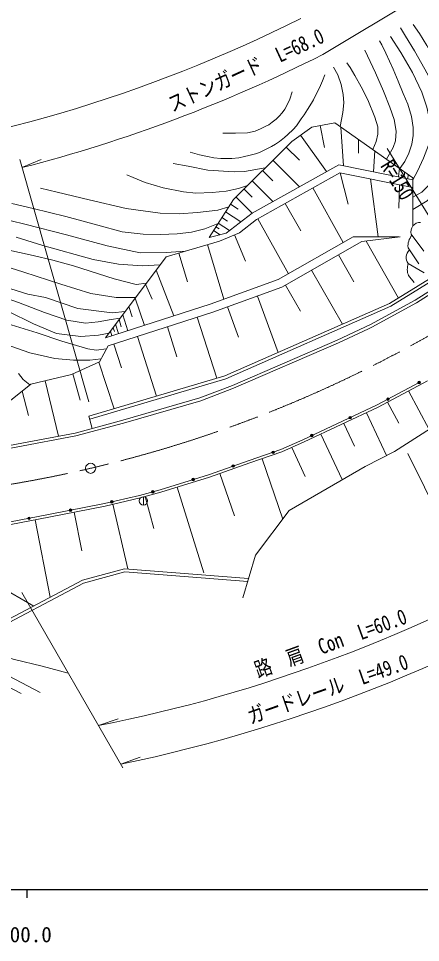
# Model space of a CAD drawing. Units: millimetres at full size, sheet at 1:1000; details may follow other scales. Extents: x 40000 to 680000, y 20000 to 380000.
# Drawn here: x 367014 to 414631, y 198715 to 308147 of the extents above; entities that cross this region are included whole.
import ezdxf
from ezdxf.enums import TextEntityAlignment as Align

# ---------------------------------------------------------------- set-up
doc = ezdxf.new("R2010")
doc.units = ezdxf.units.MM
doc.header["$LTSCALE"] = 1000
doc.linetypes.add('CHAIN', pattern=[18.5, 12, -1.5, 3.5, -1.5])
for name, color, linetype, lineweight in [('M-BGD', 7, 'Continuous', 13), ('M-BMK', 2, 'CHAIN', 13), ('M-BMK-SRVR', 3, 'Continuous', 13), ('M-STR-HTXT', 7, 'Continuous', 13), ('M-TTL-BAND', 7, 'Continuous', 25)]:
    doc.layers.add(name, color=color, linetype=linetype, lineweight=lineweight)
doc.styles.add('ＭＳ ゴシック', font='')
doc.styles.get('ＭＳ ゴシック').set_extended_font_data('MS Gothic')

msp = doc.modelspace()

# ---------------------------------------------------------------- hatches: boundary and pattern name
at = {"layer": 'M-BGD'}
for points in [[(414312, 265015, -1), (414606, 265072, -0.41421), (414487, 264896, -0.41421)], [(410647, 263000, -0.41421), (410708, 263203, -0.41421), (410911, 263142, -1)], [(406151, 260815, -0.41421), (406223, 261015, -0.41421), (406423, 260943, -0.41421), (406351, 260743, -0.41421)], [(401623, 258694, -0.41421), (401695, 258894, -0.41421), (401895, 258821, -1)], [(397032, 256725, -1), (397316, 256822, -0.41421), (397222, 256632, -0.41421)], [(392306, 255094, -0.41421), (392398, 255285, -0.41421), (392589, 255193, -0.41421), (392497, 255002, -0.41421)], [(387565, 253507, -0.41421), (387663, 253695, -0.41421), (387851, 253597, -1)], [(382781, 252055, -0.41421), (382886, 252240, -0.41421), (383070, 252134, -1)], [(377924, 250872, -1), (378216, 250939, -1)], [(373023, 249880, -1), (373318, 249938, -0.41421), (373200, 249762, -0.41421)], [(368116, 248924, -0.41421), (368235, 249099, -0.41421), (368410, 248980, -0.41421), (368291, 248805, -0.41421)]]:
    msp.add_hatch(color=256, dxfattribs=at).paths.add_polyline_path(points)

# ---------------------------------------------------------------- linework, layer by layer
for p, q in [((402745, 295458), (403241, 292859)), ((405202, 295295), (405524, 290706)), ((400418, 294324), (403480, 290007)), ((407276, 293834), (407292, 292177)), ((398711, 292919), (400280, 291352)), ((409222, 292463), (409080, 289989)), ((397144, 291351), (400281, 288216)), ((410913, 291271), (410747, 290470)), ((395921, 290127), (397145, 288905)), ((412141, 290406), (412011, 289397)), ((394699, 288904), (397146, 286459)), ((405096, 289875), (406050, 286163)), ((408722, 289143), (409614, 282279)), ((412753, 289975), (412720, 289598)), ((413162, 289687), (413141, 289169)), ((393746, 287950), (394700, 286997)), ((401868, 288073), (405483, 281617)), ((412154, 288450), (412073, 285692)), ((392793, 286996), (394701, 285089)), ((392135, 286143), (393042, 285553)), ((398614, 286250), (400436, 282996)), ((391109, 284565), (391780, 284129)), ((391545, 285236), (393359, 284056)), ((390400, 283475), (390795, 283217)), ((390672, 283894), (392015, 283021)), ((395360, 284428), (399005, 277920)), ((390127, 283056), (390918, 282541)), ((392585, 282531), (393896, 279416)), ((415023, 280571), (413516, 282602)), ((389417, 281371), (391345, 274894)), ((408182, 281787), (412007, 275037)), ((386013, 280358), (387026, 276954)), ((404927, 280148), (406750, 276954)), ((414433, 279103), (413148, 281004)), ((415060, 278008), (413175, 279114)), ((383315, 278332), (385404, 272920)), ((401733, 278326), (405378, 271938)), ((413863, 276864), (413207, 277691)), ((382071, 276670), (382850, 274896)), ((398646, 276564), (400408, 273477)), ((380826, 275007), (381928, 271804)), ((395340, 275275), (397757, 268590)), ((380098, 274035), (380494, 272807)), ((391772, 273985), (393062, 270416)), ((378945, 272494), (379183, 271632)), ((379371, 273063), (379961, 271172)), ((388180, 272761), (390500, 265535)), ((378220, 271526), (378378, 271086)), ((378519, 271926), (378867, 270821)), ((384644, 271626), (385779, 268089)), ((377920, 271125), (378080, 270569)), ((381107, 270490), (383378, 263417)), ((378308, 269592), (379207, 266793)), ((376533, 267458), (378349, 261922)), ((373458, 266061), (374333, 262958)), ((370183, 265249), (371745, 258678)), ((367445, 264010), (368188, 261114)), ((413205, 264031), (415642, 259483)), ((410737, 262708), (412059, 260240)), ((375358, 261033), (375744, 259593)), ((408232, 261459), (410607, 256387)), ((405533, 260194), (406797, 257496)), ((402834, 258930), (405363, 253533)), ((399407, 257349), (400959, 253908)), ((395879, 256015), (398315, 248869)), ((390855, 254267), (392616, 249248)), ((385792, 252640), (388959, 242484)), ((378186, 250624), (379964, 242956)), ((381805, 251509), (381805, 250509)), ((382014, 251536), (383047, 247738)), ((373602, 249689), (374507, 245098)), ((369010, 248790), (370782, 239602)), ((363396, 241670), (368821, 238566))]:
    msp.add_line(p, q, dxfattribs=at)
for points in [[(408467, 271400), (408880, 271593), (414166, 274474), (418371, 277153), (436533, 288764), (441835, 292021), (445371, 294045), (448409, 295588), (453550, 298078), (462033, 301940), (465287, 303322), (472038, 305985), (475463, 307102), (476306, 307200), (481399, 311301)], [(413729, 286982), (414777, 287569), (415474, 288247), (416243, 289144), (416869, 290086), (417218, 290913), (417419, 291982), (417553, 293621), (417682, 295437), (417625, 296570), (416999, 298562), (416072, 300411), (415150, 302155), (413912, 304334), (412870, 306036), (412259, 307038)], [(413722, 285523), (415422, 286540), (416662, 287779), (417598, 288937), (418313, 290122), (418863, 291759), (419274, 293739), (419379, 295656), (419099, 297450), (418279, 299779), (416757, 302506), (415389, 304938), (414522, 306357), (413773, 307433)], [(412196, 290367), (412754, 291206), (413260, 292193), (413618, 293259), (413742, 294301), (413742, 295244), (413571, 296535), (413112, 298007), (412590, 299275), (411983, 300725), (411399, 302163), (410512, 304025), (410053, 305043), (409765, 305502)], [(413739, 289048), (414275, 290066), (414986, 291587), (415558, 293154), (415743, 294068), (415813, 295087), (415712, 296172), (415372, 297639), (414784, 299410), (413664, 301733), (412289, 304105), (411075, 306030)], [(410585, 291503), (411372, 292857), (411659, 293643), (411747, 294807), (411522, 296193), (410996, 297632), (410258, 299558), (409296, 301706), (408033, 304394)], [(405130, 295346), (405433, 297007), (405567, 298163), (405480, 299153), (405218, 300326), (404838, 301477), (404338, 302396)], [(408973, 292638), (409386, 293581), (409590, 294435), (409590, 295304), (409222, 296448), (408390, 298527), (407613, 300057), (406837, 301388), (406296, 302354), (405912, 302903)], [(387367, 292307), (388462, 292009), (389394, 291794), (390137, 291652), (390975, 291568), (391703, 291572), (392278, 291583), (393106, 291663), (393790, 291798), (394315, 291918), (395255, 292173), (395721, 292369), (396289, 292620), (396970, 292978), (397451, 293269), (397939, 293589), (398540, 294056), (398912, 294394), (399531, 294992), (399950, 295436), (400496, 296256), (400831, 296747), (401258, 297349), (401713, 298114), (401964, 298507), (402292, 299246), (402543, 299705), (402780, 300204), (403010, 300779), (403283, 301489)], [(391211, 294564), (392698, 294553), (394143, 294592), (395043, 294814), (395675, 295088), (396223, 295349), (396656, 295560), (397060, 295868), (397550, 296221), (397898, 296568), (398245, 296984), (398554, 297413), (398816, 297834), (399136, 298582), (399438, 299476)], [(391609, 282709), (389582, 282217), (392497, 286700), (399374, 293583), (401749, 295268), (404496, 295792), (413740, 289280), (413712, 283562)], [(375358, 261033), (391437, 265813), (410950, 274385), (424010, 282444), (437714, 291540)], [(375449, 260695), (391558, 265484), (411113, 274075), (424199, 282149), (437897, 291241)], [(396243, 290449), (393785, 290016), (392554, 289975), (389458, 290180), (387120, 290651), (385336, 290979)], [(391609, 282709), (394705, 285092), (404939, 290825), (413739, 289048)], [(394145, 288349), (393057, 288022), (391616, 287687), (389944, 287520), (388027, 287456), (386570, 287611), (384165, 288087), (382029, 288717), (380588, 289321), (379842, 289642)], [(393176, 282779), (395202, 284339), (405088, 289876), (413734, 288131)], [(391927, 285823), (390613, 285428), (388232, 285177), (386026, 285015), (383783, 285096), (379778, 285630), (375388, 286674), (371585, 287575), (369633, 288053)], [(393596, 239544), (395084, 244595), (399068, 249865), (408061, 255106), (411543, 256858), (420073, 262320), (426875, 262922), (429999, 265768), (441971, 273302), (443859, 276445), (446008, 278696), (462045, 287385)], [(390647, 283855), (389078, 283229), (387509, 282839), (385818, 282636), (383834, 282555), (381782, 282595), (379286, 282896), (376421, 283653), (372641, 284709), (368751, 285646), (366223, 286223)], [(386768, 280582), (384552, 280419), (381436, 280406), (377504, 281221), (372700, 282524), (367782, 283786), (364488, 284577)], [(377321, 270325), (384493, 279905), (390824, 281789), (393176, 282779)], [(383793, 278970), (381676, 278870), (378857, 279034), (375872, 279608), (369918, 281264), (366735, 282237)], [(377321, 270325), (389708, 274302), (397777, 277219), (406642, 282279), (412110, 282279)], [(377627, 269373), (390031, 273356), (398198, 276308), (407691, 281726), (412234, 282295)], [(382171, 276804), (380950, 276650), (378364, 277313), (373513, 278845), (371065, 279508), (368754, 280080), (363871, 281156)], [(380907, 275115), (380088, 275115), (378578, 275121), (375583, 275585), (372031, 276676), (367637, 278118), (364480, 279093)], [(269126, 259352), (275606, 258229), (281715, 257361), (289393, 256499), (294525, 255944), (299322, 255565), (302925, 255345), (310968, 255005), (316877, 254963), (321898, 254999), (329983, 255091), (341726, 255358), (348808, 255668), (359607, 256386), (373722, 259051), (379366, 260564), (388500, 263206), (392365, 264695), (404767, 270056), (408722, 271905), (413988, 274776), (418183, 277448)], [(379651, 273437), (378104, 273298), (374049, 273787), (370227, 275091), (368107, 275510), (364705, 276582)], [(379073, 272665), (377996, 272487), (376471, 272210), (374956, 272062), (372739, 272413), (370113, 273310), (367016, 274503), (363975, 275584)], [(192600, 273329), (229255, 260585), (232685, 258656), (239002, 255911), (244529, 254153), (245985, 255855), (258429, 252788), (271051, 250109), (281234, 248531), (288143, 247710), (298468, 246809), (303983, 246469), (310999, 246222), (316944, 246174), (326153, 246063), (342193, 245907), (355113, 238307), (363177, 235186), (374720, 241288), (379619, 242622), (394168, 241486)], [(377748, 270896), (376479, 270627), (374387, 270487), (371501, 270842), (368783, 271971), (365734, 273486)], [(269062, 259007), (275552, 257883), (281671, 257014), (289355, 256151), (294492, 255596), (299298, 255216), (302907, 254996), (310960, 254655), (316877, 254613), (321902, 254649), (329989, 254741), (341738, 255008), (348828, 255319), (359652, 256039), (373800, 258709), (379460, 260226), (388612, 262874), (392498, 264371), (404911, 269737), (408467, 271400)], [(377442, 269030), (376201, 268866), (375228, 269008), (372141, 269933), (369219, 270916), (365650, 272020)], [(365425, 257485), (364819, 260953), (366081, 262906), (368476, 264843), (373306, 265992), (376617, 267496), (377627, 269373)], [(376807, 267850), (375479, 267668), (373531, 267668), (371324, 267866), (368357, 268550), (365435, 269584)], [(368378, 264765), (367562, 265375), (367008, 266113)], [(363050, 247772), (366123, 248234), (370610, 249099), (377262, 250410), (381426, 251376), (383866, 252040), (389620, 253834), (394431, 255521), (398215, 256812), (400832, 257992), (409617, 262108), (415449, 265233)], [(363334, 248118), (366072, 248529), (370553, 249394), (377199, 250703), (381353, 251667), (383782, 252328), (389526, 254119), (394333, 255805), (398105, 257091), (400707, 258265), (409482, 262376), (414459, 265043)], [(342290, 246256), (355266, 238623), (363155, 235570), (374590, 241616), (379586, 242976), (394270, 241830)], [(337240, 244241), (341284, 242002), (347374, 239108), (353489, 236105), (358983, 233488), (363609, 231436), (369571, 228329)], [(340299, 244407), (341039, 243552), (343087, 242245), (346113, 240621), (349115, 238980), (353066, 237105), (356095, 235861), (359689, 234580), (363749, 232978), (366523, 232239), (369802, 231459), (372894, 230614)], [(335555, 243233), (338003, 242405), (341218, 241149), (346009, 238575), (349654, 236759), (353103, 235078), (355871, 233737), (359345, 232032), (363327, 230245), (367331, 228202)]]:
    msp.add_lwpolyline(points, dxfattribs=at)
for centre, radius in [((414459, 265043), 150), ((410779, 263071), 150), ((406287, 260879), 150), ((401759, 258758), 150), ((397174, 256774), 150), ((392447, 255144), 150), ((387708, 253552), 150), ((382926, 252095), 150), ((378070, 250906), 150), ((381805, 251009), 500), ((373171, 249909), 150), ((368263, 248952), 150)]:
    msp.add_circle(centre, radius, dxfattribs=at)
for centre, radius, start, end in [((414592, 282882), 1112, 88.00202, 194.57321), ((415231, 281167), 2089, 141.05878, 184.48921), ((414172, 279834), 1230, 133.09115, 215.82889), ((415194, 278448), 2126, 161.74203, 200.84781)]:
    msp.add_arc(centre, radius, start, end, dxfattribs=at)
at = {"layer": 'M-BMK'}
msp.add_arc((341387, 400934), 150000, 270.44776, 302.48669, dxfattribs=at)
at = {"layer": 'M-BMK-SRVR'}
msp.add_circle((375562, 254879), 600, dxfattribs=at)
at = {"layer": 'M-STR-HTXT'}
for p, q in [((403046, 303863), (420311, 314249)), ((421952, 274406), (410698, 292760)), ((375364, 262753), (367157, 291438)), ((367428, 290489), (369687, 291453)), ((413118, 256634), (423989, 234662)), ((367417, 240180), (379373, 219390)), ((376493, 224398), (378805, 225224)), ((379124, 219824), (381426, 220675))]:
    msp.add_line(p, q, dxfattribs=at)
for centre, radius, start, end in [((323219, 462561), 172659, 276.27155, 296.57743), ((323310, 462110), 177200, 284.41695, 296.7421), ((341480, 400753), 179797, 281.22935, 299.97604), ((341388, 400931), 184997, 281.76981, 302.48682)]:
    msp.add_arc(centre, radius, start, end, dxfattribs=at)
at = {"layer": 'M-TTL-BAND'}
for p, q in [((40000, 205000), (579000, 205000)), ((368000, 205000), (368000, 204000))]:
    msp.add_line(p, q, dxfattribs=at)

# ---------------------------------------------------------------- texts
at = {"layer": 'M-STR-HTXT', "style": 'ＭＳ ゴシック', "width": 0.8}
for s, rotation, p in [('ストンガード\u3000L=68.0', 24.739, (394561, 300715)), ('路\u3000肩\u3000Con\u3000L=60.0', 20.15, (404477, 232790)), ('ガードレール\u3000L=49.0', 19.374, (404119, 227360))]:
    msp.add_text(s, height=1833, rotation=rotation, dxfattribs=at).set_placement(p, align=Align.BOTTOM_CENTER)
msp.add_text('R=150', height=1833, rotation=301.516, dxfattribs=at).set_placement((411378, 291651), align=Align.TOP_LEFT)
at = {"layer": 'M-TTL-BAND', "style": 'ＭＳ ゴシック'}
msp.add_text('300.0', height=1833, dxfattribs=at).set_placement((367844, 198195), align=Align.BOTTOM_CENTER)

doc.saveas('drawing.dxf')
